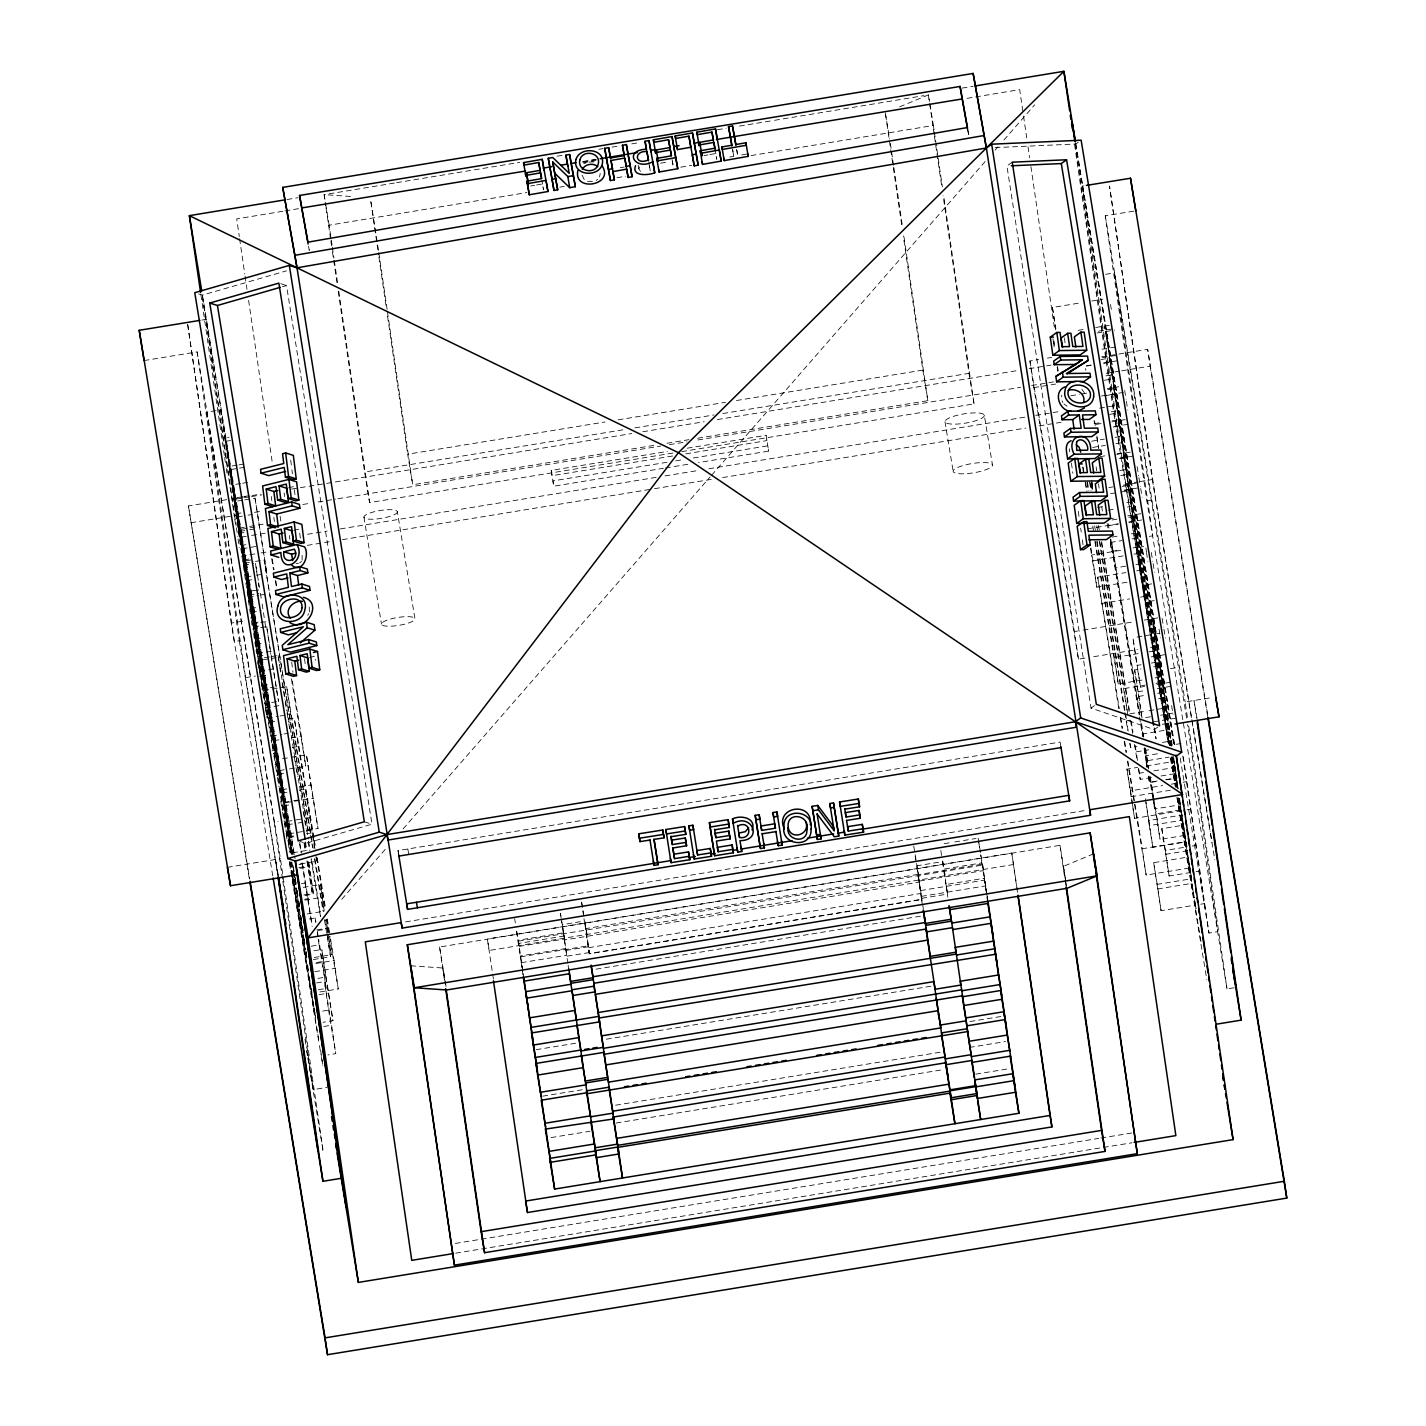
<?xml version="1.0" encoding="UTF-8"?>
<svg xmlns="http://www.w3.org/2000/svg" width="1426" height="1426" viewBox="0 0 1426 1426"><rect width="100%" height="100%" fill="white"/><g stroke="black" fill="none" stroke-linecap="round" stroke-linejoin="round"><path stroke-width="0.75" stroke-dasharray="5 3.75" d="M640.524 171.352L638.848 168.928L639.953 165.487M600.221 173.455L599.562 176.895M309.389 611.968L309.21 606.175M1061.532 396.891L1061.817 395.162M302.134 560.24L302.098 551.559M307.695 615.266L308.729 613.697M341.705 899.325L387.016 847.365M403.112 828.916L710.112 476.926M711.574 475.25L986.4 160.14M995.17 150.087L998.093 146.735M1003.94 140.015L1034.652 104.829M301.51 561.345L299.638 562.878M1012.228 162.19L1006.916 165.986L1091.015 708.116L1154.311 729.577L1157.841 727.046M995.098 147.609L1075.828 144.008L1081.14 140.211M1091.015 708.116L1094.562 705.585M596.193 180.442L597.583 179.498M899.663 106.825L928.379 94.9L929.467 101.46M1093.582 853.853L1063.439 866.331L1066.309 886.063M583.733 163.74L586.193 162.778M198.588 293.916L202.439 295.111L286.483 270.851M282.348 286.733L286.537 285.521L371.99 824.21L305.841 843.301L300.066 841.5M288.569 487.835L293.97 486.48L294.986 494.715M293.809 530.383L299.21 529.046M309.478 657.511L314.879 656.156L315.378 660.274M620.274 167.715L624.196 167.02M530.722 186.004L534.643 185.309M536.586 184.97L542.45 183.936L543.52 189.711L541.951 180.46M660.541 163.224L666.405 162.19M703.998 155.594L707.902 154.899M709.863 154.561L715.727 153.527L716.779 159.302L715.228 150.051M729.773 157.038L733.784 156.325L732.536 148.928M741.752 154.935L747.777 153.865M287.018 199.533L297.963 197.715M962.087 88.109L973.049 86.291M394.432 183.045L324.13 194.649L325.734 205.647M396.642 182.671L519.688 162.368M557.049 156.2L563.626 155.113M598.795 149.302L603.18 148.589M611.968 147.128L618.563 146.04M631.754 143.866L638.349 142.778M717.438 129.73L726.226 128.269M739.417 126.094L772.375 120.657M774.568 120.301L923.995 95.631M582.539 161.601L595.712 159.427M282.776 211.28L236.716 218.891L239.301 236.502M284.968 210.923L300.316 208.392M583.252 161.691L596.407 159.516M967.042 98.341L1019.679 89.642L1023.208 113.813M582.86 162.707L596.015 160.532M332.044 245.022L329.139 225.201L526.907 192.563M559.865 187.127L564.25 186.396M616.995 177.697L625.782 176.254M680.719 167.181L691.699 165.363M751.039 155.577L933.406 125.47L929.823 103.635M201.904 320.066L206.039 319.388L236.128 525.641M1168.375 743.196L1125.774 483.877L1082.334 186.093L1086.416 185.416M144.079 360.564L197.144 351.901L280.441 858.666L322.971 1150.105L318.051 1150.907M1234.096 987.755L1227.02 988.913L1146.861 500.9L1105.257 215.789L1135.738 210.816M277.963 874.869L245.575 677.635L206.841 412.15L220.602 409.904L293.096 854.887M1105.596 274.327L1114.437 272.883L1187.288 722.322M259.639 668.99L225.094 437.889L229.033 437.247M225.593 441.311L233.454 440.028M1055.686 329.852L1052.424 307.463L1080.926 302.811M1091.888 301.011L1102.851 299.228M237.126 465.143L229.265 466.427L289.514 833.194L293.899 832.481M239.087 464.823L244.987 463.86M1078.163 330.351L1084.74 329.281M1095.685 327.499L1111.514 324.914M244.488 467.3L229.746 469.707L289.995 836.474L294.095 835.796M1098.519 331.206L1112.102 328.978M1097.075 332.989L1114.669 330.101M653.839 445.393L412.702 484.769L407.676 454.199L604.981 421.989M618.135 419.85L725.549 402.31M736.511 400.51L922.854 370.1L903.282 235.95M240.673 483.557L232.812 484.84L261.635 682.412M242.634 483.236L248.534 482.273M1084.972 658.117L1078.43 659.186L1033.814 387.622L1029.928 360.974L1038.663 359.548M1047.397 358.122L1051.764 357.409M1101.995 349.21L1115.631 346.981M672.912 453.058L369.601 502.576L364.593 472.006L623.946 429.672M634.926 427.871L714.052 414.948M722.839 413.522L969.003 373.327L943.103 195.754M242.313 496.801L233.882 498.173L292.348 854.049M244.416 496.462L248.641 495.767M249.283 878.363L188.41 505.927L230.103 499.118M232.313 498.761L249.871 495.891M252.063 495.535L260.833 494.109M291.581 489.082L298.159 488.013M300.351 487.656L324.504 483.717M326.697 483.361L631.807 433.54M642.787 431.757L704.248 421.722M717.421 419.565L1018.146 370.475M1029.126 368.674L1044.492 366.179M1046.684 365.805L1051.087 365.092M1101.567 356.856L1147.663 349.334L1207.893 715.905M249.461 496.89L235.183 499.225L258.195 656.94M251.511 496.569L261.707 494.893M1102.387 357.676L1117.734 355.181M1100.943 359.566L1109.713 358.14M242.634 500.187L234.381 501.542L292.134 853.069M244.702 499.849L255.022 498.173L266.876 573.537L255.022 498.173M1091.264 365.02L1085.115 366.019L1085.81 370.297M1103.546 363.024L1116.754 360.867M1086.434 366.108L1090.765 365.395M1103.795 363.274L1110.301 362.204M666.994 443.254L688.918 439.671M697.688 438.245L927.863 400.67L903.817 235.718M237.019 513.61L240.941 512.968M190.852 522.754L241.351 514.519M254.523 512.362L261.101 511.292M302.811 504.483L309.389 503.414M318.176 501.97L335.734 499.1M337.926 498.744L660.612 446.071M669.4 444.645L686.958 441.775M697.92 439.974L1020.606 387.302M1031.586 385.501L1053.529 381.918M1106.219 373.327L1119.392 371.17M1121.585 370.813L1150.122 366.161L1147.663 349.334M237.482 516.907L245.914 515.535M248.017 515.178L252.242 514.501M1033.814 387.622L1055.65 384.057M1105.899 375.858L1112.44 374.788M672.609 455.999L552.005 475.696L551.238 470.402L667.457 451.436M687.189 448.21L766.136 435.322L768.632 451.115L698.455 462.577M1104.384 380.279L1113.046 378.853M681.699 451.614L974.029 403.897L943.638 195.629M685.763 453.86L766.903 440.616L766.136 435.322M239.39 528.083L247.554 526.747M249.603 526.426L265.931 523.752M255.004 527.032L238.499 529.723L291.777 854.477M1107.271 388.621L1118.733 386.749M239.871 531.381L247.732 530.098M249.693 529.777L255.593 528.814M1070.748 395.768L1079.446 394.36M1081.603 394.004L1088.127 392.934M1107.645 389.744L1114.169 388.692M666.994 462.291L552.949 480.901L553.734 486.195L663.375 468.298M675.764 460.865L682.341 459.778M693.303 457.996L767.848 445.821L768.632 451.115M239.033 533.377L246.894 532.094M1101.46 396L1123.189 392.453M1104.722 395.751L1114.954 394.093M241.404 537.085L249.568 535.748M251.6 535.427L267.945 532.754M665.568 467.942L689.685 464.003M307.446 534.287L327.178 531.078M340.351 528.921L656.245 477.353M665.015 475.91L697.92 470.544M708.9 468.762L1024.795 417.176M1035.757 415.394L1059.892 411.454M241.636 545.356L245.86 544.679M1099.606 408.157L1116.897 405.341M242.135 548.725L258.641 546.033M1111.3 411.775L1117.681 410.741M241.297 556.14L258.872 553.27M261.083 552.914L267.66 551.844M307.232 545.374L329.21 541.791M342.4 539.634L652.288 489.047M654.481 488.69L711.627 479.35M722.625 477.567L1025.918 428.05M1039.108 425.893L1061.087 422.31M1109.446 414.413L1113.831 413.7L1074.135 141.531M244.024 559.83L249.924 558.867M250.958 559.972L243.097 561.256L291.26 854.495M1094.116 423.7L1102.298 422.363M1112.547 420.688L1118.679 419.69M244.506 563.199L253.24 561.773M255.432 561.416L264.166 559.99L308.105 830.663L288.462 833.871M1101.104 423.558L1094.669 424.609L1094.063 420.474M1111.817 421.811L1125.328 419.601M243.668 565.195L253.489 563.591M1114.829 426.445L1127.823 424.324M1113.171 427.016L1119.606 425.964M246.252 576.906L254.505 575.569M256.573 575.231L262.758 574.215M1091.603 441.204L1104.384 439.119M1115.043 437.39L1121.424 436.338M246.769 580.56L254.648 579.277M1092.637 447.461L1105.364 445.375M1115.97 443.646L1122.333 442.613M248.623 591.38L255.183 590.311M249.158 595.034L258.979 593.43M1099.927 456.676L1106.362 455.625M1117.093 453.878L1123.528 452.826M1116.754 454.341L1131.852 451.882M248.32 597.031L258.748 595.319M260.851 594.981L265.022 594.303M1119.463 458.316L1132.476 456.195M1120.087 458.512L1124.258 457.835M250.851 608.456L256.751 607.494M1119.891 470.527L1126.255 469.475M251.422 612.396L261.243 610.791M1120.747 475.5L1126.986 474.484M272.74 875.796L231.226 623.037L245.753 620.666M253.222 622.93L263.044 621.326M252.242 623.946L268.944 621.219M1125.774 483.877L1138.019 481.881M1140.069 481.542L1152.315 479.546L1109.517 186.129L1155.702 499.456L1208.428 820.396M253.792 626.852L260.12 625.836M1108.822 487.567L1112.975 486.89M1123.385 485.179L1136.397 483.058M1122.03 486.409L1128.269 485.393M271.1 656.352L278.498 701.396L266.715 626.602L252.955 628.848L255.735 647.974M1124.027 490.205L1137.128 488.066M1124.74 490.401L1128.911 489.706M1110.604 493.699L1118.947 492.344M1121.014 492.006L1129.339 490.651M197.144 351.901L239.301 640.773L234.381 641.575L187.715 324.593M255.307 638.991L261.19 638.028M256.056 644.213L262.331 643.197M1097.699 507.478L1103.956 506.462M1126.843 502.718L1131.014 502.041M1146.861 500.9L1155.702 499.456M1108.216 510.187L1116.736 508.797M1127.378 507.068L1131.638 506.373M257.678 653.465L272.419 651.058M262.883 655.497L256.983 656.459L256.056 650.096M1108.59 518.957L1114.989 517.923M1127.77 515.838L1140.871 513.699M269.354 656.905L258.445 658.687L263.079 690.523L286.679 686.672L313.221 848.327M271.546 656.548L278.106 655.479L299.264 784.371M1112.013 519.973L1118.251 518.957M1128.661 517.246L1132.814 516.568M276.27 657.636L257.607 660.684L259.104 669.329M1087.717 528.779L1117.859 523.859M1128.626 522.094L1141.78 519.955M1108.002 525.766L1118.644 524.019M1129.303 522.29L1133.545 521.595M259.995 671.129L274.612 668.741M245.575 677.635L255.397 676.031M260.708 676.049L266.609 675.086M1112.137 537.049L1118.519 535.998M1131.299 533.912L1135.559 533.217M259.924 676.601L268.213 675.247M1125.684 566.193L1115.453 567.869L1111.71 542.254L1121.959 540.579M1132.191 538.903L1136.29 538.244M1149.267 536.39L1152.796 535.82L1114.437 272.883M262.366 685.603L268.926 684.533M261.742 689.15L274.202 687.1M1110.337 542.825L1111.745 551.381L1120.248 549.99M1133.028 547.905L1137.288 547.21M1126.968 582.254L1096.826 587.173L1091.567 555.088L1121.709 550.169M1168.981 744.336L1136.772 547.709L1145.613 546.265M1137.591 553.27L1146.433 551.826L1145.898 548.119M1096.826 587.173L1092.993 560.846L1123.135 555.926M1133.902 554.161L1138.198 553.466M276.537 701.717L264.737 703.642L263.81 697.278M1135.934 564.536L1140.034 563.858M265.343 707.884L279.87 705.514M1118.804 708.615L1097.699 577.173L1125.809 572.592M1136.611 570.828L1140.943 570.115M265.753 709.845L267.108 718.116L277.838 716.369M279.977 716.012L290.708 714.266L286.679 686.672M269.764 722.019L275.895 721.021M288.141 719.007L294.273 718.009L314.005 838.167M1151.691 583.894L1142.85 585.337L1105.827 331.545L1145.595 601.986L1154.436 600.542M271.582 735.994L281.956 734.301M284.024 733.962L288.177 733.285M1101.532 603.501L1129.642 598.902M1140.461 597.138L1144.775 596.442M278.908 739.827L274.826 740.486L291.492 854.691M291.171 737.83L301.367 736.155L292.027 679.293M271.885 750.807L280.049 749.47M292.294 747.474L298.408 746.475L294.273 718.009M307.053 830.324L318.016 828.542L306.447 754.817L277.945 759.47L291.581 852.944L306.34 850.538L305.075 841.857M1078.43 659.186L1074.384 631.522L1080.944 630.452M1083.136 630.096L1133.367 621.896M1144.276 620.114L1160.087 617.529M279.229 770.575L287.392 769.256M289.425 768.917L305.752 766.243L301.367 736.155M279.71 773.872L283.631 773.231M1137.039 637.03L1162.618 632.841M1093.706 656.691L1137.395 649.561M1150.497 647.422L1157.056 646.352M282.348 789.648L286.733 788.935M299.888 786.778L310.85 784.995L306.447 754.817M282.829 792.927L286.947 792.268M299.282 790.254L305.449 789.238L314.593 848.185M1142.048 680.077L1118.269 683.963L1114.401 657.493L1138.18 653.607M1149 651.842L1157.645 650.434M1151.156 656.923L1165.844 654.516M283.863 802.321L291.724 801.038M293.685 800.717L299.585 799.754M292.544 853.996L285.075 802.785L313.577 798.132M1144.65 686.441L1140.533 687.118L1136.968 665.407L1141.085 664.748M1151.352 663.072L1159.588 661.717M284.344 805.69L288.712 804.977M1141.691 715.977L1134.615 669.97L1141.014 668.937M1153.777 666.833L1160.176 665.799M1170.407 668.687L1179.249 667.243M1155.024 677.956L1161.513 676.904M282.526 879.058L274.202 822.036L278.141 821.394M286.983 821.394L303.435 818.702M305.485 818.381L309.585 817.704M287.482 824.763L295.895 823.39M298.016 823.052L302.223 822.356M1127.699 714.159L1123.973 688.562L1145.256 685.086M1155.916 683.339L1162.297 682.305M1156.985 684.427L1170.229 682.27M1150.568 716.761L1142.048 718.151L1138.18 691.681L1144.579 690.63M1157.342 688.544L1170.817 686.352M1138.483 696.441L1147.003 695.05M1157.645 693.321L1164.044 692.27M306.43 833.8L312.597 832.784L314.825 848.114M288.997 837.525L294.879 836.563M1158.5 698.704L1164.828 697.67M1187.395 717.296L1185.166 701.966L1211.298 697.688M1129.838 713.82L1146.861 711.039M1149 710.683L1166.04 707.902M227.376 867.329L280.441 858.666M1128.162 731.092L1126.647 720.754L1130.889 720.059M1160.586 715.21L1172.903 713.107M1153.652 721.788L1177.234 717.938M300.298 863.924L316.75 861.251L316.109 856.866M298.961 864.459L302.882 863.817M1162.243 724.301L1168.554 723.285M398.71 854.851L398.014 850.591L1060.106 742.073L1061.033 747.58M298.836 867.614L309.371 865.903L308.658 861.536M299.959 868.327L308.373 866.955L307.303 860.395M1141.959 734.051L1169.48 729.542M1129.855 743.249L1130.568 747.634L1136.932 746.582M1162.386 742.429L1170.871 741.039M301.492 883.621L305.039 883.033L302.223 863.728M1180.978 743.534L1172.119 744.978L1113.421 387.622L1114.33 393.897M303.203 887.364L320.351 884.566L324.29 908.522M1137.467 760.397L1136.219 751.841L1148.696 749.791M1147.021 766.083L1145.524 755.744L1158.215 753.677M303.827 894.922L312.258 893.549L308.373 866.955M305.057 895.457L313.488 894.084L309.371 865.903M1146.95 767.42L1145.88 760.914L1169.16 757.117M304.576 899.271L308.123 898.683L302.045 861.678M304.825 900.109L317.927 897.97L311.474 858.648M1181.708 810.681L1134.526 818.381L1126.95 769.131L1137.663 767.384M1146.254 765.976L1174.133 761.431M1139.338 773.231L1143.509 772.553M1153.901 770.86L1174.721 767.455L1173.473 758.899M307.071 913.977L324.237 911.178L320.351 884.566M1138.429 768.436L1140.23 779.38L1152.725 777.348M1161.049 775.994L1175.612 773.605M309.264 918.968L315.164 918.005L315.877 922.355M1157.092 781.056L1150.693 782.108L1153.402 800.699M1165.595 779.665L1176.254 777.936M1148.376 776.1L1149.445 782.607L1155.791 781.573M1166.379 779.844L1176.967 778.115L1173.758 758.596M1132.369 803.551L1130.515 790.824L1162.671 785.583M1171.263 784.175L1177.698 783.124M1182.992 782.268L1186.539 781.68M1130.961 796.688L1171.709 790.022M316.786 929.859L327.499 928.112L326.073 919.396M317.927 930.554L326.501 929.164L325.075 920.43M405.572 921.891L1087.45 810.128M311.224 946.204L319.085 944.921L317.285 932.497M1152.814 798.007L1154.614 808.97L1180.175 804.799M944.172 843.675L952.675 842.285M954.796 841.946L976.044 838.47M313.916 950.785L321.777 949.502L332.953 1020.659L323.132 1022.264M1184.632 835.422L1160.069 839.433L1156.326 813.818L1180.906 809.808M1187.02 809.808L1190.55 809.237M1187.876 855.137L1190.728 872.498L1169.106 876.027L1165.363 850.413L1186.985 846.884L1186.254 841.857L1152.85 847.311L1148.928 820.467L1182.332 815.012M314.237 957.506L331.385 954.707L328.408 934.244M313.381 959.555L330.529 956.757L327.124 933.406M1152.85 847.311L1149.285 825.618L1182.689 820.164M316.429 962.514L322.329 961.552L318.747 939.77M315.734 963.513L334.094 960.5L330.511 938.664M944.315 870.377L945.26 876.847L942.746 861.571L916.989 865.778L923.299 908.772M586.353 930.037L587.262 936.276L584.749 920.982L562.325 924.654L567.833 963.263M493.432 979.092L487.371 939.003L1011.747 853.051L1017.772 892.943M1169.106 876.027L1161.798 828.702L1183.42 825.173L1180.835 807.472M444.377 979.858L439.582 947.007L1059.981 845.315L1066.684 886.099M314.825 971.676L335.235 968.343M921.766 898.291L947.524 894.084L943.531 869.165L981.783 862.926L980.571 854.655M917.845 874.405L585.444 928.665L589.116 953.851L921.517 899.574L917.845 874.405L921.927 899.236L589.526 953.513L584 918.718M518.458 941.16L982.71 865.065L982.55 864.103L918.558 874.601L919.645 882.017L564.839 939.93L560.436 913.193M522.754 971.409L518.28 943.495L563.733 936.062L561.63 921.606M1013.619 864.512L489.243 950.465L487.371 939.003M317.945 978.396L325.805 977.113L321.777 949.502M519.207 946.401L564.678 938.985M919.503 881.054L983.494 870.609M316.59 982.942L324.451 981.658L331.598 1025.205L335.752 1053.654L327.891 1054.937M1189.391 868.006L1146.148 875.065L1142.297 848.737L1185.559 841.679L1179.266 798.596M987.273 896.348L988.111 902.159L984.19 878.291L945.955 884.53L947.791 897.114M1192.296 846.01L1195.844 845.44M565.694 948.575L520.223 955.99L522.986 974.867M920.608 890.555L984.6 880.109M318.39 989.733L326.251 988.45L322.329 961.552M520.472 956.864L588.368 945.777L584.749 920.982M566.104 950.393L588.528 946.739L589.526 953.513M588.671 947.684L921.071 893.425L916.383 864.459M319.887 991.961L338.247 988.967L334.094 960.5M1165.541 854.334L1187.163 850.805L1186.236 844.388M319.103 994.653L328.925 993.049M921.446 896.366L985.455 885.92M521.328 962.675L566.782 955.26M589.366 952.55L566.942 956.204L563.733 936.062M1177.876 797.918L1195.487 905.082L1161.085 910.697L1153.67 862.677L1188.072 857.062L1192.457 887.079M322.704 1011.087L328.604 1010.125L324.451 981.658M596.015 969.181L921.838 915.973M1196.04 871.625L1199.569 871.054M1161.085 910.697L1157.235 884.37L1191.637 878.755L1190.728 872.498M1157.52 888.986L1191.922 883.371M323.738 1026.488L331.598 1025.205M1200.781 904.209L1204.328 903.638M1180.229 758.133L1208.981 933.085L1217.822 931.641L1187.608 724.533M536.123 1049.679L577.263 1042.976M606.389 1039.197L932.212 986.008M306.768 1050.178L313.239 1089.624L327 1087.378M969.983 1021.533L1001.836 1016.346M542.736 1096.166L583.876 1089.464M615.622 1105.203L941.463 1052.014M969.413 1047.45L1005.526 1041.55M616.175 1123.046L942.016 1069.839M551.06 1137.591L590.025 1131.228M975.847 1074.135L1009.84 1068.573M455.357 1243.436L1098.733 1138.394M1100.925 1138.037L1131.674 1133.01M455.678 1253.187L1101.211 1147.787M1103.403 1147.431L1131.959 1142.779M588.956 162.101L594.553 161.869M592.503 181.637L586.977 181.352M296.145 563.484L298.373 563.341M350.493 196.449L324.13 194.649L325.199 201.191M410.741 965.776L443.04 968.022L445.91 987.737M280.779 283.703L286.537 285.521M364.325 821.786L371.99 824.21M1067.094 406.232L1063.921 403.95M1081.906 389.245L1086.345 395.822M584.25 179.605L581.879 174.667M1062.085 400.795L1062.833 402.488M736.618 149.427L737.741 155.63L736.814 150.069M732.643 150.14L733.784 156.325M672.27 161.156L672.983 165.006M648.777 162.635L650.309 171.067L649.383 165.505M967.612 129.231L968.771 135.72M308.515 246.181L309.282 250.423L308.64 246.341M1197.038 718.365L1194.008 700.523L1196.557 718.044M278.32 875.814L275.539 859.468L277.767 874.798M407.818 848.987L408.763 854.495M398.014 850.591L398.638 854.245M967.808 129.623L968.86 135.88M672.092 159.534L673.019 165.077M638.224 165.22L638.848 168.928M1150.122 366.161L1207.822 717.367M1208.785 822.606L1210.228 831.394M1210.585 833.586L1212.029 842.392M1152.315 479.546L1212.956 848.737M1213.33 850.93L1214.774 859.718M1105.257 215.789L1185.166 701.966M1110.48 304.54L1111.353 309.371M1124.668 390.439L1126.112 399.209M1126.362 401.241L1127.806 409.975M1137.128 466.694L1138.714 475.874M1138.911 477.603L1140.354 486.337M1140.711 488.512L1142.137 497.246M1151.317 552.557L1152.761 561.327M1153.117 563.52L1154.561 572.289M1162.119 618.296L1163.563 627.048M1163.919 629.24L1165.363 638.01M1146.468 552.557L1147.912 561.309M1159.035 629.116L1160.479 637.85M1171.619 705.656L1173.045 714.39M1075.828 144.008L1174.971 747.242M1075.578 143.545L1174.65 746.351M1082.334 186.093L1174.061 746.725M1171.602 746.048L1118.251 420.759L1118.982 425.768M1170.942 745.138L1123.011 453.325L1123.635 457.639M1173.099 758.275L1178.143 788.988L1173.402 756.422M1170.461 745.655L1127.556 484.501L1128.287 489.51M1172.261 756.618L1177.306 787.901M1179.088 798.221L1185.897 839.7M1169.89 745.638L1132.03 515.143L1169.712 745.317M1171.691 756.582L1176.717 787.241M1178.518 798.203L1187.163 850.805M1171.887 758.454L1176.557 786.938M1178.357 797.883L1185.184 839.486M1185.559 841.679L1191.637 878.755M1136.772 547.709L1168.874 743.178M1171.406 758.507L1176.076 786.974M1171.138 757.491L1175.808 785.958M1177.965 799.095L1192.368 886.74M1192.724 888.933L1194.15 897.614M1194.507 899.788L1195.933 908.469M1170.906 758.579L1175.594 787.134M1177.395 798.132L1199.783 934.387M1200.139 936.579L1201.227 943.174M1113.831 413.7L1168.054 742.679M1170.389 758.008L1175.256 786.528M1176.878 797.49L1204.988 968.557M1205.344 970.75L1206.788 979.519M1154.169 727.848L1155.951 738.704M1094.615 421.258L1095.311 425.536M1161.798 828.702L1165.363 850.413M1096.772 437.443L1098.537 448.12M1134.615 669.97L1138.18 691.681M1111.71 542.254L1140.14 715.264M1141.584 724.034L1143.741 737.171M1145.541 748.115L1148.768 767.83M1150.212 776.582L1153.456 796.296M1153.812 798.489L1156.326 813.818M1108.252 523.681L1108.965 528.048M1110.765 539.01L1139.552 714.604M1140.978 722.964L1143.153 736.511M1145.292 749.256L1148.536 768.97M1149.98 777.723L1160.069 839.433M1110.355 539.581L1139.142 714.783M1139.499 716.975L1142.743 736.689M1144.543 747.634L1147.77 767.348M1149.213 776.118L1152.458 795.815M1144.454 749.238L1145.524 755.744M1107.164 523.592L1107.877 527.87M1145.363 798.756L1148.928 820.467M1091.959 482.451L1092.69 486.836M1101.674 541.595L1129.374 710.219M1131.175 721.164L1132.975 732.126M1135.132 745.263L1136.219 751.841M1092.53 489.029L1091.478 482.612L1092.583 489.047M1098.501 525.338L1099.214 529.723M1101.389 542.86L1129.089 711.503M1130.515 720.255L1132.69 733.392M1134.472 744.336L1137.003 759.684M1091.407 482.665L1092.815 491.221M1153.67 862.677L1157.235 884.37M1090.141 482.701L1091.229 489.261M1099.856 541.827L1123.973 688.562M1089.571 482.024L1091.015 490.776M1096.754 525.82L1097.485 530.205M1099.286 541.149L1127.342 711.966M1087.432 482.041L1088.876 490.794M1094.633 525.837L1095.346 530.222M1097.147 541.167L1126.647 720.754M1087.04 482.63L1088.127 489.207M1096.754 541.755L1124.454 710.398M1124.811 712.59L1127.699 730.112M1083.1 466.962L1083.831 471.329M1085.614 482.291L1087.058 491.043M1092.815 526.087L1093.528 530.472M1095.328 541.417L1114.401 657.493M1082.655 467.158L1083.368 471.525L1082.815 467.728M1085.168 482.487L1086.612 491.239M1094.883 541.613L1118.269 683.963M1097.699 577.173L1119.285 708.579M1120.711 717.331L1122.512 728.294M1124.668 741.431L1126.469 752.375M1127.913 761.145L1142.297 848.737M1120.248 717.385L1122.048 728.33M1124.205 741.467L1126.005 752.411M1127.431 761.181L1146.148 875.065M1052.424 307.463L1055.917 328.764M1090.89 548.012L1092.993 560.846M1126.95 769.131L1130.515 790.824M1052.941 338.639L1053.992 345.056M1057.504 366.446L1058.217 370.707M1057.165 367.266L1057.86 371.526M1029.928 360.974L1074.384 631.522M984.314 415.305A19.911 4.688 -9.3 0 1 955.42 424.128A19.911 4.688 -9.3 0 1 954.244 416.107A19.911 4.688 -9.3 0 1 984.314 415.305L992.478 464.965A19.911 4.688 -9.3 0 1 963.566 473.806A19.911 4.688 -9.3 0 1 962.407 465.767A19.911 4.688 -9.3 0 1 992.478 464.965M969.003 373.327L974.029 403.897M944.992 421.722L953.156 471.4M885.314 112.797L889.61 138.982M922.854 370.1L927.863 400.67M978.165 838.131L983.655 871.553M981.783 862.926L986.935 894.316M913.745 845.992L914.815 852.588M915.189 854.78L919.645 882.017M921.517 899.574L922.533 905.831M551.238 470.402L553.734 486.195M581.665 902.23L584.054 916.829M514.661 918.7L515.356 922.961M516.765 931.481L519.367 947.363M523.11 973.602L523.841 977.969M397.355 511.72A16.934 3.975 -9.3 0 1 372.792 519.224A16.934 3.975 -9.3 0 1 371.794 512.415A16.934 3.975 -9.3 0 1 397.355 511.72L414.93 618.706A16.934 3.975 -9.3 0 1 390.35 626.21A16.934 3.975 -9.3 0 1 389.369 619.383A16.934 3.975 -9.3 0 1 414.93 618.706M325.556 203.383L329.139 225.201M439.582 947.007L446.285 987.79M363.933 517.175L381.508 624.16M310.85 784.995L318.016 828.542M272.259 559.01L274.042 569.937M275.842 580.881L276.929 587.441M271.671 558.707L273.453 569.634M275.254 580.56L276.341 587.102M291.403 678.865L305.752 766.243M314.362 840.36L315.431 846.901M317.232 857.828L325.484 908.077M327.285 919.004L330.155 936.472M298.408 746.475L313.488 838.221M313.845 840.413L315.289 849.147M316.715 857.882L324.968 908.13M326.768 919.057L338.247 988.967M316.037 856.883L316.75 861.251M325.663 919.877L331.385 954.707M315.021 859.254L323.631 911.677M290.708 714.266L312.597 847.525M314.38 858.452L323.007 910.893M324.433 919.627L330.529 956.757M308.105 830.663L264.166 559.99M299.638 786.564L308.248 838.987M308.604 841.18L310.03 849.914M282.027 682.394L283.097 688.936M283.453 691.129L284.897 699.863M285.253 702.055L286.697 710.79M287.054 712.982L288.48 721.716M288.836 723.891L290.28 732.643M294.219 756.671L295.663 765.405M296.02 767.598L297.464 776.332M303.203 811.287L304.273 817.829M304.629 820.021L306.073 828.756M308.23 841.875L309.656 850.609M311.1 859.343L320.422 916.152M305.431 841.946L306.875 850.662M308.123 861.429L313.488 894.084M304.433 842.909L305.503 849.468M304.005 843.301L305.075 849.86M306.875 860.787L312.258 893.549M325.805 977.113L332.953 1020.659M317.321 931.071L318.39 937.595M319.085 944.921L326.251 988.45M258.284 580.435L255.468 563.27L256.359 569.42M258.641 582.574L260.049 591.166M260.388 593.305L261.814 601.879M262.152 604.036L264.701 620.702M328.604 1010.125L335.752 1053.654M299.656 844.156L301.1 852.891M305.039 883.033L312.187 926.579M202.439 295.111L295.093 858.808M294.166 854.905L202.171 295.129L234.434 516.836M225.094 437.889L285.075 802.785M293.399 867.543L294.095 871.767M294.326 873.585L296.073 884.191M297.125 890.59L298.551 899.307M298.907 901.482L299.62 905.831M290.387 853.122L247.554 591.808L259.336 589.883L258.445 583.733M291.813 861.857L297.553 896.811M298.284 901.179L299.603 908.665M300.708 916.009L302.08 923.727M302.437 925.902L303.203 931.142M259.657 669.614L268.106 721.11M268.462 722.732L271.689 742.946M272.063 744.586L273.489 753.873M273.845 755.513L275.289 764.799M275.646 766.439L277.072 775.726M277.446 777.348L278.872 786.635M279.229 788.275L284.255 819.415M284.612 821.055L286.056 830.342M286.412 831.964L287.838 841.251M288.212 842.891L289.638 852.178M291.439 862.552L302.918 933.014L300.387 915.67M303.239 934.458L304.665 943.602M306.055 951.516L306.768 956.436M259.443 671.468L260.851 680.059M261.208 682.198L262.616 690.772M262.972 692.929L264.38 701.503M280.744 801.145L282.188 809.879M282.544 812.054L283.97 820.806M284.344 822.98L285.77 831.715M286.127 833.907L287.214 840.467M290.69 862.16L292.597 873.229M292.847 875.279L306.59 958.432M308.337 969.092L307.57 964.832L308.426 970.714M290.173 862.213L311.848 994.492M313.809 1006.007L311.118 989.181M313.952 1007.255L315.556 1016.72M289.924 861.66L291.724 872.623M292.08 874.815L311.884 995.33M312.241 997.523L313.684 1006.293M314.041 1008.485L315.485 1017.255M289.621 861.767L319.139 1042.139M320.672 1050.784L322.757 1064.135M289.531 863.532L319.085 1043.369M319.442 1045.561L320.886 1054.331M321.242 1056.523L322.686 1065.293M206.841 412.15L274.202 822.036M304.968 1039.215L306.412 1047.985M239.301 640.773L277.892 875.671M306.733 1051.318L307.463 1055.703M307.82 1057.896L322.971 1150.105M188.41 505.927L249.71 879.093M1188.678 726.066L1227.02 988.913M1183.259 756.814L1208.981 933.085M1182.796 756.012L1205.13 909.182M1163.153 683.428L1163.741 687.492L1104.437 326.073L1105.025 330.137M1167.609 713.98L1168.393 719.381L1108.893 356.625L1109.678 362.008M1195.487 905.082L1196.022 908.772M1171.887 746.083L1153.01 618.688L1171.352 744.39M1179.605 799.023L1180.532 805.369M1183.74 827.312L1185.915 842.249M1175.024 769.505L1177.751 788.257M1185.862 843.871L1190.193 873.568M1075.186 143.598L1119.071 444.466M1154.579 728.187L1156.13 738.846M1140.533 687.118L1132.921 637.689L1136.968 665.407M1153.705 802.767L1154.614 808.97M1148.536 776.404L1149.445 782.607M1144.062 748.507L1145.88 760.914M1096.915 436.017L1098.733 448.406M1110.497 542.843L1111.745 551.381M1145.88 802.357L1149.285 825.618M1138.714 768.953L1140.23 779.38M1091.603 480.259L1092.779 488.352M1129.962 743.499L1130.568 747.634M1091.264 484.074L1092.173 490.277M1132.672 805.672L1134.526 818.381M1090.605 548.511L1091.567 555.088M1023.529 116.005L1026.738 137.983M1028.021 146.771L1029.625 157.751M1030.909 166.539L1054.616 329.103M1053.529 342.721L1054.135 346.785M1059.981 845.315L1064.776 878.202M1065.097 880.395L1066.06 886.99M933.406 125.47L934.048 129.855M934.369 132.048L942.372 186.859M928.379 94.9L934.137 134.365M934.458 136.557L941.82 186.984M1011.747 853.051L1017.487 892.409M890.341 143.349L893.549 165.345M893.87 167.537L902.533 226.93M885.635 114.989L893.015 165.576M893.336 167.769L901.998 227.144M982.55 864.103L986.667 892.213M984.19 878.291L986.649 895.065M986.952 897.168L987.862 903.46M978.771 842.267L980.268 852.588M942.746 861.571L947.203 892.177M940.821 850.573L942.033 858.826M942.336 860.894L943.531 869.165M915.189 856.206L916.098 862.391M581.576 902.195L583.697 916.668M564.839 939.93L563.769 932.747L518.315 940.197L522.986 972.14M568.136 965.349L568.742 969.555M560.418 913.353L561.327 919.538M516.479 931.089L518.28 943.495M378.478 250.281L370.635 199.979L378.585 254.773M378.799 252.473L387.123 309.442M387.444 311.634L412.702 484.769M378.906 256.965L386.25 307.374M387.533 316.144L407.676 454.199M332.365 247.215L333.969 258.231M334.29 260.423L337.499 282.437M338.782 291.243L369.601 502.576M326.055 207.857L330.547 238.677M330.868 240.869L332.151 249.675M332.472 251.885L336.964 282.687M338.247 291.492L364.593 472.006M239.621 238.712L244.755 273.952M245.076 276.145L247.001 289.353M248.605 300.369L272.384 463.343M280.102 516.212L281.065 522.807M327.499 928.112L328.105 932.212M317.927 897.97L320.654 916.597M278.106 655.479L279.603 665.835M279.906 667.903L280.512 672.038M315.164 918.005L315.77 922.141M299.763 842.356L301.314 853.087M308.123 898.683L311.884 924.44M266.715 626.602L270.744 654.213M265.004 622.734L266.199 630.934M256.662 571.452L257.25 575.551M295.253 878.042L296.198 884.476M297.071 890.466L297.66 894.565M298.854 902.747L299.46 906.829M300.904 916.758L301.403 920.251M302.312 926.454L302.918 930.608M304.13 938.878L305.342 947.167M306.055 952.087L306.679 956.329M311.331 988.289L311.973 992.656M314.843 1012.371L315.342 1015.74M293.061 865.422L294.826 877.543M295.129 879.592L296.626 889.824M296.911 891.856L300.084 913.603M303.845 939.377L305.396 950.001M305.699 952.122L306.946 960.607M309.299 976.792L310.815 987.113M263.703 694.765L265.254 705.389M265.557 707.51L267.108 718.116M261.938 684.533L262.562 688.794M257.892 662.68L258.766 668.651M220.602 409.904L251.012 618.331M251.333 620.542L251.956 624.927M236.449 527.834L237.732 536.604M238.053 538.814L239.336 547.584M234.755 519.028L235.7 525.624M200.923 294.808L224.345 455.34M224.666 457.55L225.95 466.338M226.271 468.53L226.912 472.933M282.847 881.25L313.239 1089.624M187.697 324.629L231.226 623.037M1096.095 466.819L1096.665 470.847M1098.537 483.949L1099.125 488.138M1101.799 506.979L1102.369 511.007M1064.384 337.944L1065.186 343.63M1054.099 341.171L1054.67 345.235M1071.425 463.094L1072.869 473.272M1078.288 511.381L1079.446 519.527M1080.676 528.244L1081.229 532.13M1082.334 539.866L1083.439 547.655M290.726 460.063L291.439 465.963M291.92 469.849L292.401 473.771M299.727 533.146L300.476 539.313M284.13 492.897L284.594 496.711M289.371 535.445L289.852 539.278M304.558 658.723L305.503 666.388M271.296 496.498L271.796 500.562M273.863 517.281L274.38 521.524M291.706 662.11L292.954 672.27M1069.518 448.78L1069.714 451.81"/><path stroke-width="1.5" d="M577.833 170.603C573.27 192.492 614.392 185.273 602.378 166.289M1083.617 402.185C1085.899 393.772 1076.309 388.193 1068.947 390.082M748.597 827.846L745.352 831.661L738.793 833.087L739.541 837.49C753.231 839.896 751.039 819.005 737.723 826.01M752.037 829.968C756.921 817.971 740.593 814.656 732.483 818.97L737.759 852.088L741.734 851.465L739.987 840.645C763.516 840.645 752.072 812.481 733.231 823.355L732.483 818.97M635.55 165.719C631.165 176.913 648.955 175.255 654.73 172.778L652.858 161.655C635.408 171.441 622.627 150.407 646.477 149.142L645.033 141.281L649.008 140.586L654.73 172.778M582.325 169.302C585.07 164.008 593.323 162.617 597.708 166.61M306.519 622.253L307.196 627.761L287.82 644.712L308.658 639.525L316.322 641.95L316.786 645.568L290.476 652.128L282.794 649.703L282.259 645.354L303.346 626.78L280.672 632.431L280.227 628.813L306.519 622.253L314.201 624.677L314.879 630.185L300.351 642.894M1084.562 407.925L1077.717 411.241M986.364 147.983L991.676 144.186L1081.14 140.211L1181.708 752.215L1176.414 756.012L1075.382 721.734L386.927 834.584L295.449 861.001L287.767 858.577L194.756 292.704L289.318 265.396L297 267.821L986.364 147.983L973.138 73.439L282.722 187.394L297 267.821L402.114 928.112L1090.569 815.262L986.364 147.983L973.138 73.439M1011.266 165.79L1061.283 163.562L1066.577 159.765L1159.605 725.781L1096.327 704.319L1012.228 162.19L1066.577 159.765M1050.285 337.124L1056.809 332.454L1060.035 332.418L1062.067 346.678L1069.553 346.589L1067.664 333.292L1070.89 333.256L1072.78 346.554L1082.94 346.429L1080.908 332.169L1084.152 332.133L1086.719 350.243L1080.195 354.914L1052.851 355.234L1050.285 337.124L1053.511 337.089M1067.664 333.292L1061.14 337.98L1062.495 347.463M1080.908 332.169L1074.384 336.839L1075.846 347.035M1052.851 355.234L1059.375 350.564L1086.719 350.243M1067.147 373.826L1088.163 360.439L1087.557 356.108L1060.213 356.447L1053.689 361.117L1054.206 364.717L1075.846 364.45L1082.37 359.78L1060.73 360.047L1054.206 364.717M1075.561 381.615L1056.63 381.829L1055.864 376.375L1082.37 359.78M1056.63 381.829L1063.154 377.159L1090.498 376.838L1089.981 373.238L1066.416 373.523L1088.163 360.439M1090.498 376.838L1083.974 381.508L1079.767 381.562M1068.003 411.223L1061.479 415.893L1062.031 419.743L1072.744 419.618L1079.268 414.948L1081.158 428.263L1070.445 428.406L1063.921 433.076L1064.473 436.926L1091.799 436.606L1098.323 431.918L1097.77 428.067L1084.384 428.228L1082.494 414.913L1095.881 414.752L1095.328 410.902L1068.003 411.223L1068.537 415.073L1062.031 419.743M1064.473 436.926L1070.979 432.256L1098.323 431.918M1095.881 414.752L1089.357 419.422L1081.71 419.511M1071.158 440.759C1063.6 443.361 1066.987 453.29 1067.593 458.887L1074.099 454.217L1101.442 453.878L1100.89 450.028L1090.712 450.153C1091.353 428.673 1064.081 434.146 1074.099 454.217M1098.822 458.156L1100.836 472.416L1090.694 472.541L1088.804 459.261L1085.578 459.297L1087.45 472.576L1079.963 472.683L1077.931 458.423L1074.705 458.459L1068.181 463.129L1070.766 481.239L1098.109 480.918L1104.615 476.231L1102.048 458.12L1098.822 458.156L1092.298 462.844L1093.742 473.022M1080.391 473.468L1079.054 463.967L1085.578 459.297M1101.442 453.878L1094.918 458.566L1067.593 458.887M1070.766 481.239L1077.29 476.569L1104.615 476.231M1101.817 479.314L1103.653 492.255L1079.553 492.54L1073.029 497.211L1073.582 501.061L1100.925 500.74L1107.432 496.052L1105.061 479.279L1101.817 479.314L1095.293 483.984L1096.523 492.612M1073.582 501.061L1080.106 496.391L1107.432 496.052M1104.811 500.348L1106.843 514.59L1096.683 514.715L1094.794 501.435L1091.567 501.471L1093.457 514.768L1085.952 514.857L1083.938 500.597L1080.694 500.633L1074.188 505.303L1076.755 523.413L1104.098 523.092L1110.622 518.404L1108.038 500.294L1104.811 500.348L1098.287 505.018L1099.731 515.196M1091.567 501.471L1085.043 506.141L1086.398 515.642M1076.755 523.413L1083.279 518.743L1110.622 518.404M1083.689 521.666L1077.165 526.337L1080.48 549.634L1083.707 549.598L1090.23 544.928L1088.858 535.196L1112.957 534.91L1112.405 531.06L1088.305 531.345L1086.915 521.613L1083.689 521.666L1087.004 544.964L1080.48 549.634M1112.957 534.91L1106.433 539.581L1088.911 539.794M1181.708 752.215L1080.676 717.938L1075.382 721.734L1076.309 727.242L387.854 840.074L386.927 834.584L379.245 832.16L287.767 858.577M1055.864 376.375L1075.846 364.45M1064.972 386.874C1052.673 391.633 1059.215 411.294 1071.283 411.33M1097.182 875.814L1067.04 888.291L446.641 989.983L414.36 987.755L407.301 944.761L1090.124 832.837L1097.182 875.814L414.36 987.755M209.747 303.061L278.854 283.114L364.325 821.786L298.159 840.894L209.747 303.061L217.429 305.485L280.245 287.339M261.047 473.2L284.237 467.425L285.45 477.247L293.132 479.653L296.234 478.886L293.346 455.375L285.663 452.951L282.562 453.735L283.756 463.539L260.566 469.314L261.047 473.2L268.73 475.624L285.592 471.418M285.45 477.247L288.569 476.462L296.234 478.886M279.086 485.874L286.769 488.28L288.426 501.685L280.744 499.278L279.086 485.874L286.287 484.074L288.07 498.458L295.752 500.882L298.854 500.098L296.608 481.828L288.925 479.403L262.616 485.963L264.88 504.234L272.544 506.658M266.216 489.082L273.881 491.489L275.664 505.874L267.981 503.467L266.216 489.082L275.984 486.64L277.624 500.045L285.307 502.469L288.426 501.685M273.881 491.489L277.803 490.526M277.624 500.045L280.744 499.278M264.88 504.234L267.981 503.467M288.07 498.458L291.171 497.674L298.854 500.098M276.662 514.037L278.284 527.103L270.601 524.679L268.979 511.631L276.662 514.037L299.87 508.262L299.389 504.376L291.706 501.952L265.396 508.512L267.482 525.445L275.165 527.87M268.979 511.631L292.187 505.838L299.87 508.262M267.482 525.445L270.601 524.679M284.327 528.422L292.009 530.828L293.667 544.233L285.984 541.827L284.327 528.422L291.528 526.622L293.31 541.007L300.993 543.431L304.094 542.646L301.849 524.376L294.166 521.952L267.856 528.511L270.12 546.782L277.803 549.206M271.457 531.631L279.139 534.037L280.904 548.422L273.222 546.015L271.457 531.631L281.225 529.189L282.865 542.593L290.548 545.017L293.667 544.233M279.139 534.037L283.043 533.074M282.865 542.593L285.984 541.827M270.12 546.782L273.222 546.015M293.31 541.007L296.412 540.24L304.094 542.646M291.421 564.91C302.134 574.482 310.084 555.623 304.629 546.924L296.947 544.518L270.637 551.06L271.118 554.946L278.801 557.37M271.118 554.946L280.922 552.504C281.172 576.336 306.501 561.184 296.947 544.518M283.917 551.755L294.416 549.153C300.868 561.398 281.421 565.641 283.917 551.755L291.599 554.179L295.788 553.128M273.845 577.102L286.733 573.894L288.391 587.352L275.503 590.56L275.984 594.446L283.667 596.852L309.977 590.311L309.495 586.425L301.813 584L291.492 586.567L289.834 573.127L297.517 575.551L307.838 572.967L307.356 569.081L299.674 566.675L273.364 573.216L273.845 577.102L281.528 579.526L287.963 577.922M289.834 573.127L300.155 570.56L307.838 572.967M275.984 594.446L302.294 587.886L309.977 590.311M296.59 632.805L288.355 634.855L280.672 632.431M282.794 649.703L309.103 643.162L316.786 645.568M299.995 655.532L307.677 657.956L309.317 671.361L301.635 668.937L299.995 655.532L307.196 653.75L308.979 668.134L316.643 670.541L319.763 669.774L317.517 651.504L309.834 649.08L283.524 655.639L285.77 673.91L293.453 676.334L296.572 675.55L294.79 661.165L287.107 658.741L288.89 673.125L296.572 675.55M287.107 658.741L296.875 656.317L298.533 669.721L306.216 672.127L309.317 671.361M313.47 652.502L317.517 651.504M294.79 661.165L298.694 660.185M298.533 669.721L301.635 668.937M285.77 673.91L288.89 673.125M308.979 668.134L312.08 667.35L319.763 669.774M525.428 173.705L525.873 176.2L523.556 162.6L542.219 159.32L547.94 191.512L529.278 194.792L526.943 181.191L541.648 178.607L540.579 172.831L526.889 175.238L528.458 184.489M552.771 161.994L557.691 189.801L553.983 190.442L548.261 158.268L552.718 157.484L569.224 173.348L565.908 155.167L569.616 154.507L575.338 186.699L569.705 187.697L554.643 173.116L552.771 161.994L567.833 176.574L569.705 187.697M604.713 148.357L608.67 147.662L610.56 157.983L624.285 155.577L622.413 145.256L626.37 144.561L630.221 165.63L632.092 176.735L628.135 177.448L626.62 169.177L612.895 171.583L614.392 179.854L610.435 180.549L604.713 148.357L610.435 180.549M655.247 150.924L655.693 153.42L653.375 139.819L672.038 136.539L677.76 168.731L659.097 172.011L658.634 169.516M675.158 135.987L692.466 132.957L698.187 165.149L694.212 165.844L688.936 136.147L675.621 138.482L675.158 135.987L677.493 149.587L690.808 147.252L688.936 136.147M698.704 143.295L699.15 145.791L696.833 132.19L715.495 128.91L721.2 161.102L702.555 164.382L702.091 161.887M728.508 126.629L732.483 125.934L735.887 144.525L745.905 142.76L746.351 145.256L722.34 149.463L721.895 146.967L731.912 145.22L728.508 126.629L731.894 146.005M528.315 183.847L526.444 172.742L540.133 170.336L538.707 162.511L524.002 165.095L523.556 162.6M658.135 161.067L656.263 149.962L669.953 147.555L668.527 139.73L653.821 142.315L653.375 139.819M701.592 153.438L702.038 155.933L699.72 142.333L713.41 139.926L711.966 132.101L697.278 134.686L696.833 132.19M646.905 151.53C633.394 150.496 634.641 165.951 648.456 159.944L646.905 151.53L648.474 160.781M614.392 179.854L611.023 160.478L624.748 158.054L626.264 166.325L630.221 165.63M659.097 172.011L656.762 158.411L671.468 155.826L670.398 150.051L656.709 152.457L656.263 149.962M702.555 164.382L700.219 150.782L714.907 148.197L713.856 142.422L700.166 144.828L699.72 142.333M529.278 194.792L527.406 183.669L546.069 180.407L547.94 191.512M553.983 190.442L552.112 179.337L555.819 178.696M567.833 176.574L573.466 175.594M608.563 169.427L612.52 168.731L611.023 160.478M675.888 157.626L657.226 160.888L656.762 158.411M696.316 154.044L692.341 154.739L694.212 165.844M723.766 158.09L724.212 160.585L748.222 156.361L745.905 142.76M297 267.821L294.897 255.307L984.261 135.488M299.549 195.469L960.072 86.451L967.452 127.538L307.927 242.17L299.549 195.469L308.123 244.06M284.826 199.89L189.373 215.647L200.603 292.615M975.241 85.934L1063.885 71.3L1075.489 141.869M301.652 207.964L525.499 171.031M543.039 168.125L551.826 166.682M560.596 165.238L567.192 164.15M571.576 163.42L575.961 162.689M600.096 158.714L637.404 152.546M650.577 150.372L654.962 149.659M674.712 146.397L679.097 145.666M694.462 143.135L698.847 142.404M716.405 139.516L962.176 98.947L967.612 129.231M144.079 360.564L139.213 330.297L199.818 320.404M1086.416 185.416L1130.497 178.232L1218.998 716.815L1174.935 724.016M1061.033 747.58L398.941 856.081M227.376 867.329L230.513 885.724L297.339 874.815L341.616 1178.25L322.936 1181.298L273.115 877.988M1060.784 746.333L1069.66 800.859L407.586 909.36L406.66 903.87L671.218 860.52M688.794 857.632L695.371 856.563M710.754 854.031L715.139 853.318M732.714 850.431L737.099 849.718M741.502 848.987L792.018 840.716M807.383 838.203L833.729 833.871M838.131 833.158L844.727 832.071M862.284 829.201L1068.734 795.351L1069.66 800.859M990.072 916.829L951.819 923.068L949.627 909.699L987.862 903.46L992.746 933.834M525.285 989.573L523.895 981.159L569.366 973.744L576.389 1020.018M592.877 976.774L925.278 922.497M593.038 977.719L570.614 981.391L568.778 968.807M925.438 923.46L951.195 919.253L949.36 906.669M570.935 983.298L593.359 979.644L591.166 966.347M532.023 1034.117L525.624 991.676L571.095 984.261M526.568 998.164L572.04 990.749M991.017 923.317L952.764 929.574L952.461 927.649L926.704 931.855L926.223 929.003L593.822 983.263L603.341 1047.344L580.917 1050.998L576.853 1024.884M598.67 1016.756L607.708 1077.379L585.284 1081.033L572.824 995.508L595.248 991.854M925.813 927.88L927.613 940.126L595.212 994.385L598.813 1016.364L530.935 1027.433M990.803 922.765L993.494 941.142L955.242 947.381L956.507 955.028L994.742 948.771M529.367 1017.879L574.821 1010.464M598.189 1012.531L956.347 954.065L960.874 985.045L935.1 989.252L927.613 940.126M995.544 954.261L598.991 1018.021L599.615 1021.854L531.738 1032.923L532.825 1039.625M536.55 1065.115L533.253 1045.062L578.724 1037.629M601.451 1035.882L933.852 981.623L951.089 1097.788L976.863 1093.582L975.847 1086.612L950.072 1090.819M995.384 953.744L998.485 974.992L960.233 981.231L961.801 990.785L1000.054 984.546M535.285 1057.468L580.756 1050.053M584.838 1049.393L588.902 1048.716M592.984 1048.057L597.066 1047.379M603.501 1048.306L961.659 989.822L967.327 1028.699L941.552 1032.905L942.033 1035.757M541.078 1096.095L537.62 1075.097L583.074 1067.664L581.255 1055.133M940.411 1025.027L966.168 1020.82L963.655 1005.544L1001.908 999.287L1000.678 990.945M938.058 1010.695L940.875 1027.896L608.492 1082.156L605.658 1064.955L938.058 1010.695L936.222 998.164M1003.94 1011.711L965.705 1017.95L968.967 1041.301L971.48 1056.577L1009.715 1050.338M540.436 1092.28L585.908 1084.865L583.074 1067.664M1005.098 1019.59L966.846 1025.829L975.687 1085.667L949.93 1089.874M624.392 1086.772L628.759 1086.059M633.144 1085.329L637.511 1084.616M641.878 1083.903L646.263 1083.19M685.621 1076.773L689.988 1076.06M694.373 1075.347L698.74 1074.634M703.125 1073.921L707.492 1073.19M711.859 1072.477L716.244 1071.764M746.85 1066.773L751.235 1066.06M755.602 1065.347L759.969 1064.634M764.354 1063.921L768.721 1063.208M773.088 1062.495L777.473 1061.782M781.84 1061.069L786.225 1060.338M816.831 1055.347L821.198 1054.634M825.583 1053.921L829.95 1053.208M834.335 1052.495L838.702 1051.782M843.069 1051.069L847.454 1050.356M851.821 1049.643L856.188 1048.93M878.06 1045.347L882.444 1044.634M886.812 1043.921L891.179 1043.208M895.564 1042.495L899.931 1041.782M904.298 1041.069L908.683 1040.356M913.05 1039.643L917.417 1038.93M921.802 1038.217L926.169 1037.504M595.07 1150.532L600.096 1181.655L587.209 1093.689L967.791 1031.551M968.967 1041.301L1007.202 1035.062L1004.136 1014.046M612.699 1111.228L945.082 1056.969M544.964 1123.278L590.417 1115.845M613.002 1113.136L590.578 1116.808L586.371 1091.157M971.159 1054.67L945.402 1058.876L941.481 1034.991M1216.628 1024.153L1241.119 1020.143L1197.377 720.344M616.585 1138.394L948.985 1084.134M1012.603 1072.602L1015.455 1092.263L977.22 1098.501L974.742 1079.928L1012.977 1073.689M549.01 1151.388L594.482 1143.973M595.105 1147.787L617.529 1144.133M590.756 1121.335L596.585 1157.627L619.009 1153.955L617.601 1145.363L950.001 1091.104M975.758 1086.897L1013.993 1080.658M595.569 1150.657L617.993 1147.003L613.037 1116.754M550.026 1158.358L595.498 1150.942M988.111 902.159L1018.913 1113.278L554.625 1189.07L550.24 1162.333L595.694 1154.9M617.993 1147.003L622.52 1177.983L617.494 1147.413L949.894 1093.154L954.921 1123.724L951.409 1099.696L977.167 1095.489L974.742 1079.928M1018.111 896.776L1050.017 1115.453L525.588 1201.066L527.477 1212.528L1051.907 1126.914L1018.093 895.118M1066.63 888.255L1105.025 1151.406L484.573 1252.705L481.115 1231.69L1101.567 1130.39L1066.06 886.99M453.468 1253.543L411.757 1260.352L365.288 941.855L1129.339 816.617L1175.862 1135.613L1134.151 1142.422M407.301 944.761L454.413 1265.165L1137.306 1153.67L1093.582 853.853M337.089 1153.028L358.354 1282.42L1233.08 1139.624L1176.414 756.012M1284.327 1181.263L1286.787 1198.09L327.517 1354.7L325.075 1337.873L1284.327 1181.263L1208.25 718.098M650.06 840.021L640.007 841.625L638.723 833.818L662.805 830.003L664.088 837.811L654.035 839.397L658.028 864.726L654.053 865.368L653.304 860.965M671.093 862.659L665.817 829.522L684.533 826.563L685.817 834.353L671.076 836.688L672.323 844.566L686.049 842.392L686.583 845.778L672.858 847.971L674.534 858.63L689.275 856.295L689.81 859.7L671.093 862.659L670.345 858.256M688.918 825.868L692.893 825.244L693.642 829.629L689.667 830.271L688.918 825.868L694.195 859.005L711.538 856.26L711.004 852.855L697.635 854.976L696.886 850.573L710.255 848.452L711.538 856.26M733.374 852.784L732.108 844.994L717.367 847.329L718.116 851.732L732.839 849.397L733.374 852.784L714.676 855.76L713.927 851.358L709.399 822.624L728.116 819.665L729.381 827.454L714.658 829.789M755.174 815.369L759.167 814.727L759.898 819.13L755.923 819.772L755.174 815.369L760.45 848.506L764.425 847.864L762.108 833.426M772.928 812.553L776.903 811.929L777.651 816.314L773.676 816.955L772.928 812.553L775.441 828.221L761.68 830.395L760.931 826.01L774.71 823.818L775.441 828.221M817.098 813.836L821.091 838.88L817.365 839.468L812.107 806.35L817.758 805.44L833.372 826.296L834.121 830.698L818.488 809.843L817.758 805.44M834.121 830.698L829.789 803.533L833.515 802.945L838.773 836.082L834.317 836.795L817.187 814.103M863.568 832.16L862.284 824.353L847.543 826.688L848.292 831.091L863.033 828.756L863.568 832.16L844.852 835.119L839.575 801.982L858.292 799.023L859.575 806.813L844.834 809.148M638.723 833.818L639.472 838.221L663.553 834.406L664.088 837.811M709.399 822.624L710.148 827.027L728.846 824.05L729.381 827.454M812.107 806.35L812.838 810.734L818.488 809.843M834.246 807.348L830.538 807.936L829.789 803.533M670.951 836.224L671.575 840.164L685.3 837.989L686.583 845.778M730.165 838.88L728.882 831.091L715.157 833.265L715.888 837.668L729.631 835.476L730.165 838.88L716.422 841.055L718.116 851.732M860.341 818.239L859.058 810.449L845.333 812.624L846.081 817.027L859.807 814.852L860.341 818.239L846.616 820.431M762.215 833.8L775.976 831.625M672.787 847.828L673.803 854.227L688.526 851.892L689.81 859.7M816.635 835.083L820.342 834.495L821.091 838.88M777.455 841.287L778.204 845.689L782.179 845.048L776.903 811.929M302.508 601.362C293.613 599.936 283.489 610.221 290.441 618.207M1068.537 415.073L1079.268 414.948M1079.054 463.967L1082.281 463.931M1087.004 544.964L1090.23 544.928M303.275 597.298C323.791 602.093 306.697 633.126 289.977 622.699M307.196 627.761L314.879 630.185M1076.22 444.876L1079.125 447.158L1080.712 452.238M788.257 827.579C790.574 840.966 810.681 834.46 805.868 822.071M292.722 560.561L291.599 554.179M784.3 828.916C774.015 806.653 813.194 800.396 810.307 824.781M747.777 153.865L748.222 156.361M735.869 145.309L732.483 125.934M700.219 150.782L700.683 153.277L719.346 149.997L721.2 161.102M698.187 165.149L692.466 132.957M677.029 147.11L677.493 149.587M673.91 147.644L677.76 168.731M628.242 155.666L632.092 176.735M575.338 186.699L569.616 154.507M554.643 173.116L557.691 189.801M548.261 158.268L552.112 179.337M526.444 172.742L526.889 175.238M526.943 181.191L527.406 183.669M282.722 187.394L294.897 255.307M1215.629 696.993L1218.998 716.815M1090.569 815.262L1089.642 809.772L1182.742 794.496L678.42 452.684L189.373 215.647L201.726 290.815M839.575 801.982L840.324 806.385L859.04 803.426L859.575 806.813M844.103 830.716L844.852 835.119M838.773 836.082L833.515 802.945M781.43 840.663L782.179 845.048M763.694 843.461L764.425 847.864M741.003 847.062L741.734 851.465M737.01 847.704L737.759 852.088M693.446 854.602L694.195 859.005M671.575 840.164L672.323 844.566M673.803 854.227L674.534 858.63M665.817 829.522L666.566 833.925L685.282 830.966L685.817 834.353M658.028 864.726L653.964 839.219M416.463 902.266L417.39 907.774M402.114 928.112L401.187 922.604L308.087 937.88L358.354 1282.42M960.072 86.451L962.176 98.947M721.895 146.967L724.212 160.585M715.495 128.91L717.349 140.033M711.966 132.101L713.535 141.37M713.856 142.422L715.103 149.837M672.038 136.539L673.589 145.808M670.398 150.051L671.343 155.612M668.527 139.73L670.077 148.981M649.008 140.586L650.88 151.691M645.033 141.281L646.602 150.532M626.37 144.561L627.939 153.812M624.748 158.054L628.135 177.448M622.413 145.256L624.285 156.361M608.67 147.662L610.542 158.767M565.908 155.167L567.78 166.272M542.219 159.32L544.09 170.425M538.707 162.511L541.524 178.393M1207.822 717.367L1286.787 1198.09M1231.173 958.896L1231.904 963.281M1232.617 967.684L1235.861 987.469L1231.404 956.793M1232.813 969.609L1233.543 973.994M1234.256 978.396L1234.987 982.781M1235.7 987.184L1241.119 1020.143M1075.222 141.352L1071.978 121.638L1074.865 141.388M1176.076 755.12L1182.332 796.849M1222.813 1075.97L1223.365 1080.409M1224.791 1089.179L1224.257 1084.74L1224.97 1089.125M1225.522 1093.564L1226.235 1097.949M1226.966 1102.334L1233.08 1139.624M1061.283 163.562L1153.581 725.192M1137.306 1153.67L1095.917 872.516M1101.567 1130.39L1105.025 1151.406M1050.017 1115.453L1051.907 1126.914M993.494 941.142L997.113 963.816M998.485 974.992L1000.838 989.323M1001.694 995.259L1000.909 990.482L962.675 996.721L962.514 995.776L604.357 1054.242L604.054 1052.335L536.158 1063.404L537.424 1071.051M1001.908 999.287L1006.506 1028.182M1007.202 1035.062L1009.875 1051.301M1010.713 1057.058L1010.553 1056.113L972.318 1062.352L971.997 1060.445L946.24 1064.652L945.937 1062.744L613.536 1117.004L613.857 1118.911L545.801 1129.035L546.425 1132.868M1010.143 1056.363L1015.419 1089.25M1015.455 1092.263L1018.913 1113.278M971.89 1062.602L974.386 1077.771M977.576 1100.605L980.678 1119.517L977.167 1095.489M923.228 910.002L925.759 925.367L951.516 921.16L956.026 952.158L930.269 956.365L923.602 910.875M924.351 917.542L924.975 921.356M939.146 1018.182L938.451 1013.993L939.021 1018.182M945.42 1060.819L947.844 1075.667M945.42 1062.477L951.409 1099.696M609.633 1090.034L609.169 1087.165L586.746 1090.819L587.209 1093.689M609.437 1091.46L613.198 1114.401M572.824 995.508L571.879 989.787L594.303 986.132L591.202 965.135M525.624 991.676L528.458 1009.626M542.219 1103.974L541.595 1100.159L587.049 1092.744L585.587 1082.958L608.011 1079.286L617.601 1145.363M541.238 1100.64L545.588 1127.093M545.302 1128.768L551.131 1165.042M217.429 305.485L305.111 838.916M295.449 861.001L308.087 937.88L678.42 452.684L1063.885 71.3L1069.643 110.8M295.253 861.5L346.233 1207.02L335.841 1143.082M331.492 1116.718L332.222 1121.103M332.935 1125.506L333.595 1130.087M334.379 1134.294L335.039 1138.875M335.645 1144.258L336.376 1148.643M278.32 877.061L281.564 896.776M282.295 901.161L283.008 905.546M283.721 909.931L284.451 914.316M278.248 877.881L282.936 906.419M283.649 910.804L284.38 915.189M285.093 919.592L285.824 923.977M250.067 881.286L325.075 1337.873M249.996 882.747L327.517 1354.7M139.213 330.297L230.513 885.724M398.71 854.851L407.586 909.36M1130.497 178.232L1135.738 210.816M289.318 265.396L379.245 832.16M858.292 799.023L858.826 802.41M862.284 824.353L862.819 827.757M859.058 810.449L859.593 813.854M844.709 808.685L846.081 817.027M846.545 820.289L848.292 831.091M812.838 810.734L817.365 839.468M775.869 831.233L778.204 845.689M759.167 814.727L761.68 830.395M755.923 819.772L760.45 848.506M737.581 825.44L739.541 837.49M728.116 819.665L728.65 823.052M732.108 844.994L732.643 848.399M728.882 831.091L729.417 834.477M714.533 829.326L715.888 837.668M710.148 827.027L714.676 855.76M710.255 848.452L710.79 851.857M692.893 825.244L697.635 854.976M684.533 826.563L685.068 829.968M688.526 851.892L689.061 855.297M685.3 837.989L685.835 841.393M662.805 830.003L663.34 833.408M649.971 839.843L654.053 865.368M639.472 838.221L640.007 841.625M991.676 144.186L1080.676 717.938M1197.198 722.429L1202.314 757.473M1202.956 761.858L1205.184 777.188M1205.826 781.573L1212.225 825.369M1212.866 829.754L1220.852 884.512M1221.494 888.897L1223.722 904.227M1224.364 908.612L1230.763 952.425M1182.974 801.252L1183.616 805.637M1184.257 810.039L1184.899 814.424M1185.862 821.019L1186.503 825.422M1187.145 829.807L1187.787 834.21M1188.428 838.613L1189.391 845.19M1190.033 849.593L1190.674 853.996M1191.316 858.381L1192.279 864.976M1192.92 869.379L1193.562 873.764M1194.204 878.166L1194.828 882.551M1195.79 889.147L1196.432 893.549M1197.074 897.934L1197.715 902.337M1198.678 908.932L1199.319 913.317M1199.961 917.72L1202.207 933.103M1202.849 937.506L1205.095 952.889M1205.736 957.274L1206.378 961.677M1207.02 966.062L1207.982 972.657M1208.624 977.06L1209.266 981.445M1209.908 985.847L1210.87 992.443M1211.512 996.827L1212.153 1001.23M1212.795 1005.633L1213.758 1012.21M1214.399 1016.613L1215.041 1021.016M1215.683 1025.401L1216.325 1029.804M1216.966 1034.189L1217.911 1040.784M1218.553 1045.187L1219.194 1049.572M1219.836 1053.974L1220.799 1060.57M1221.44 1064.955L1222.082 1069.357M1222.724 1073.742L1223.686 1080.338M1070.284 115.203L1070.926 119.588M1071.568 123.973L1072.209 128.358M1090.124 832.837L1095.275 868.113M962.14 995.098L963.655 1005.544M949.021 905.51L949.627 909.699M594.018 986.222L594.909 992.353M603.84 1052.441L605.658 1064.955M523.841 977.969L554.625 1189.07M523.289 976.97L523.895 981.159M531.399 1032.299L533.253 1045.062M535.784 1062.566L537.62 1075.097M549.598 1157.948L550.24 1162.333M493.467 980.838L527.477 1212.528M446.231 989.929L484.573 1252.705M445.661 988.61L481.115 1231.69M410.741 965.776L454.413 1265.165M278.658 877.863L322.936 1181.298M278.088 876.99L318.051 1150.907M1072.744 419.618L1074.099 429.137M1056.809 332.454L1059.375 350.564M1060.213 356.447L1060.73 360.047M1062.388 371.687L1063.154 377.159M1070.445 428.406L1070.979 432.256M1074.705 458.459L1077.29 476.569M1079.553 492.54L1080.106 496.391M1080.694 500.633L1083.279 518.743M285.663 452.951L288.569 476.462M288.925 479.403L291.171 497.674M291.706 501.952L292.187 505.838M294.166 521.952L296.412 540.24M299.674 566.675L300.155 570.56M301.813 584L302.294 587.886M308.658 639.525L309.103 643.162M309.834 649.08L312.08 667.35M297.517 575.551L298.694 585.141M806.866 829.148C808.346 844.531 785.084 841.019 788.168 826.67C786.617 811.234 809.986 814.745 806.866 829.148M811.038 829.166C812.232 848.862 780.503 845.868 783.979 826.563C782.838 806.956 814.46 809.95 811.038 829.166M579.954 159.783C576.746 171.477 595.622 174.952 598.189 164.168C601.433 152.493 582.574 149.035 579.954 159.783M575.961 159.498C572.093 175.541 598.243 177.965 602.2 164.489C606.121 148.393 579.919 145.969 575.961 159.498M277.803 606.193C272.241 624.855 301.492 626.656 304.683 610.524C310.333 591.79 280.975 590.043 277.803 606.193M1093.653 396.66C1091.888 413.593 1062.352 407.818 1064.848 391.401C1066.648 374.45 1096.113 380.261 1093.653 396.66M302.009 607.672C301.688 618.777 279.567 622.556 280.512 609.045C280.797 597.904 303.025 594.125 302.009 607.672M1068.341 390.492C1064.972 402.649 1085.507 407.765 1090.141 397.515C1093.439 385.394 1073.012 380.332 1068.341 390.492M1076.541 441.971L1076.683 450.331L1087.61 450.188C1088.965 444.163 1081.532 435.803 1076.541 441.971"/></g></svg>
